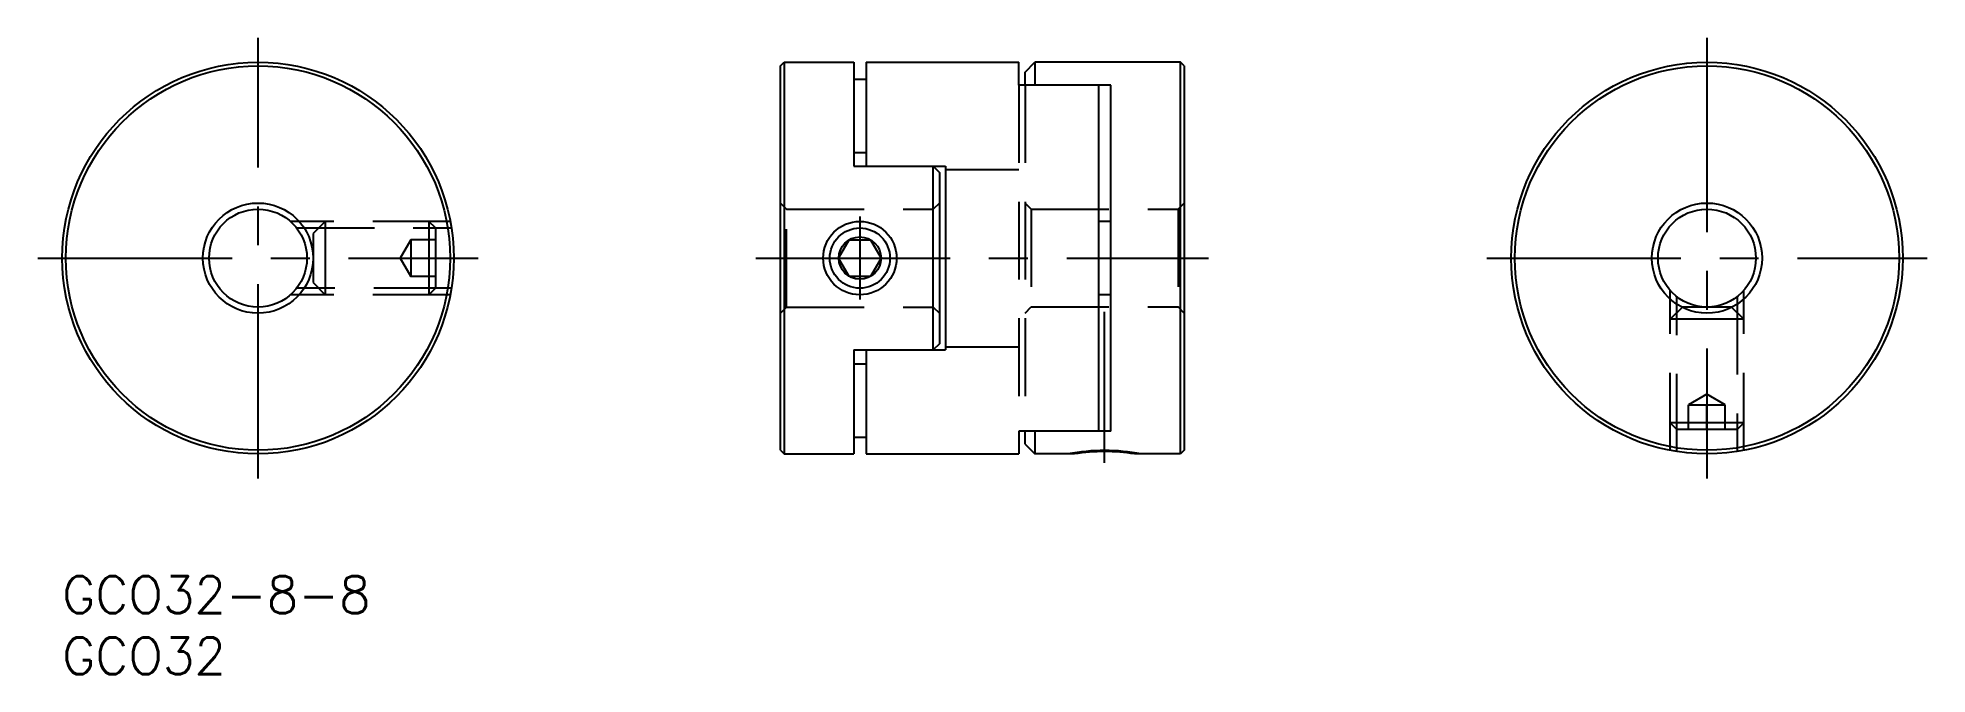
# Model space of a CAD drawing. Extents: x -2 to 152, y -8 to 44.
import ezdxf

# ---------------------------------------------------------------- set-up
doc = ezdxf.new("R2010")
doc.units = 0
doc.header["$LTSCALE"] = 0.5
doc.linetypes.add('CENTER', pattern=[50.8, 31.75, -6.35, 6.35, -6.35])
doc.linetypes.add('DASHED', pattern=[19.05, 12.7, -6.35])
for name, color, linetype in [('MSM_CENTER', 1, 'CENTER'), ('MSM_CONTINUOUS', 7, 'CONTINUOUS'), ('MSM_DASHED', 4, 'DASHED'), ('MSM_NARROW', 5, 'CONTINUOUS'), ('MSM_PART_NUMBER', 7, 'CONTINUOUS')]:
    doc.layers.add(name, color=color, linetype=linetype)
doc.styles.get("Standard").update_dxf_attribs({"font": 'txt.shx', "height": 3, "bigfont": 'bigfont.shx'})

# ---------------------------------------------------------------- blocks, each defined once
blk = doc.blocks.new('*U8')
at = {"layer": 'MSM_PART_NUMBER'}
blk.add_text('GCO32-8-8', height=3, dxfattribs=at).set_placement((0, -3))
blk = doc.blocks.new('*U9')
at = {"layer": 'MSM_PART_NUMBER'}
blk.add_text('GCO32', height=3, dxfattribs=at).set_placement((0, -8))

msp = doc.modelspace()

# ---------------------------------------------------------------- linework, layer by layer
at = {"layer": 'MSM_CENTER'}
for p, q in [((16, 8), (16, 44)), ((134.42, 44), (134.42, 8)), ((65.19, 29.39), (65.19, 22.61)), ((-2, 26), (34, 26)), ((56.69, 26), (93.69, 26)), ((116.42, 26), (152.42, 26)), ((85.19, 9.28), (85.19, 21.6))]:
    msp.add_line(p, q, dxfattribs=at)
at = {"layer": 'MSM_CONTINUOUS'}
for p, q in [((58.69, 41.7), (58.99, 42)), ((58.69, 10.3), (58.69, 41.7)), ((58.99, 42), (64.69, 42)), ((58.99, 42), (58.99, 10)), ((64.69, 42), (64.69, 33.5)), ((65.69, 42), (65.69, 33.5)), ((65.69, 42), (78.19, 42)), ((78.19, 40.13), (78.19, 42)), ((78.69, 41.2), (79.49, 42)), ((79.49, 42), (79.49, 40.13)), ((91.39, 42), (79.49, 42)), ((91.39, 10), (91.39, 42)), ((91.69, 41.7), (91.39, 42)), ((91.69, 41.7), (91.69, 10.3)), ((64.69, 40.62), (65.69, 40.62)), ((78.69, 40.13), (78.69, 41.2)), ((85.69, 40.13), (78.19, 40.13)), ((84.69, 40.13), (84.69, 11.87)), ((85.69, 11.87), (85.69, 40.13)), ((64.69, 34.62), (65.69, 34.62)), ((64.69, 33.5), (72.19, 33.5)), ((71.19, 33.5), (71.69, 33)), ((71.19, 18.5), (71.19, 33.5)), ((71.69, 33), (71.69, 19)), ((72.19, 33.5), (72.19, 18.5)), ((85.69, 29), (84.69, 29)), ((63.45, 26), (64.32, 27.5)), ((64.32, 27.5), (66.05, 27.5)), ((66.05, 27.5), (66.92, 26)), ((64.32, 24.5), (63.45, 26)), ((66.92, 26), (66.05, 24.5)), ((66.05, 24.5), (64.32, 24.5)), ((85.69, 23), (84.69, 23)), ((71.69, 19), (71.19, 18.5)), ((64.69, 18.5), (72.19, 18.5)), ((64.69, 18.5), (64.69, 10)), ((64.69, 17.37), (65.69, 17.37)), ((65.69, 18.5), (65.69, 10)), ((64.69, 11.37), (65.69, 11.37)), ((78.19, 11.87), (78.19, 10)), ((85.69, 11.87), (78.19, 11.87)), ((78.69, 10.8), (78.69, 11.87)), ((79.49, 11.87), (79.49, 10)), ((58.69, 10.3), (58.99, 10)), ((58.99, 10), (64.69, 10)), ((65.69, 10), (78.19, 10)), ((78.69, 10.8), (79.49, 10)), ((82.73, 10), (79.49, 10)), ((91.39, 10), (87.64, 10)), ((91.69, 10.3), (91.39, 10))]:
    msp.add_line(p, q, dxfattribs=at)
for centre, radius in [((16, 26), 16), ((16, 26), 15.7), ((134.42, 26), 16), ((134.42, 26), 15.7), ((16, 26), 4.5), ((16, 26), 4), ((134.42, 26), 4.5), ((134.42, 26), 4), ((65.19, 26), 2.46), ((65.19, 26), 1.73)]:
    msp.add_circle(centre, radius, dxfattribs=at)
msp.add_arc((85.19, -5.81), 16, 81.1611, 98.8389, dxfattribs=at)
at = {"layer": 'MSM_DASHED'}
for p, q in [((78.19, 40.13), (78.19, 11.87)), ((78.69, 40.13), (78.69, 11.87)), ((72.19, 33.25), (78.19, 33.25)), ((58.69, 30.5), (59.19, 30)), ((59.19, 30), (71.19, 30)), ((59.19, 22), (59.19, 30)), ((71.69, 30.5), (71.19, 30)), ((78.69, 30.5), (79.19, 30)), ((79.19, 30), (91.19, 30)), ((79.19, 30), (79.19, 22.02)), ((91.69, 30.5), (91.19, 30)), ((91.19, 30), (91.19, 22.29)), ((31.72, 29), (18.65, 29)), ((19.16, 28.46), (31.81, 28.46)), ((21.5, 29), (20.5, 28)), ((20.5, 28), (20.5, 24)), ((21.5, 29), (21.5, 23)), ((30.5, 28.46), (29.96, 29)), ((29.96, 29), (29.96, 23)), ((30.5, 28.46), (30.5, 23.54)), ((28.5, 27.5), (27.63, 26)), ((30.5, 27.5), (28.5, 27.5)), ((28.5, 27.5), (28.5, 24.5)), ((27.63, 26), (28.5, 24.5)), ((28.5, 26), (30.5, 26)), ((31.81, 23.54), (19.16, 23.54)), ((20.5, 24), (21.5, 23)), ((30.5, 24.5), (28.5, 24.5)), ((29.96, 23), (30.5, 23.54)), ((131.42, 10.28), (131.42, 23.35)), ((137.42, 10.28), (137.42, 23.35)), ((31.72, 23), (18.65, 23)), ((59.19, 22), (58.69, 21.5)), ((59.19, 22), (71.19, 22)), ((71.19, 22), (71.69, 21.5)), ((78.69, 21.49), (79.19, 22.02)), ((79.19, 22.02), (91.19, 22.02)), ((91.69, 21.49), (91.19, 22.02)), ((132.42, 22), (131.42, 21)), ((131.96, 10.19), (131.96, 22.84)), ((136.42, 22), (132.42, 22)), ((137.42, 21), (136.42, 22)), ((136.88, 22.84), (136.88, 10.19)), ((137.42, 21), (131.42, 21)), ((72.19, 18.75), (78.19, 18.75)), ((134.42, 14.87), (132.92, 14)), ((132.92, 12), (132.92, 14)), ((132.92, 14), (135.92, 14)), ((135.92, 14), (134.42, 14.87)), ((134.42, 12), (134.42, 14)), ((135.92, 12), (135.92, 14)), ((131.42, 12.54), (131.96, 12)), ((137.42, 12.54), (131.42, 12.54)), ((136.88, 12), (137.42, 12.54)), ((136.88, 12), (131.96, 12))]:
    msp.add_line(p, q, dxfattribs=at)
at = {"layer": 'MSM_NARROW'}
msp.add_circle((65.19, 26), 3, dxfattribs=at)
msp.add_arc((85.19, -5.72), 16, 79.1931, 100.8069, dxfattribs=at)

# ---------------------------------------------------------------- block references
at = {"layer": 'MSM_CONTINUOUS'}
for name in ['*U8', '*U9']:
    msp.add_blockref(name, (0, 0), dxfattribs=at)

doc.saveas('drawing.dxf')
